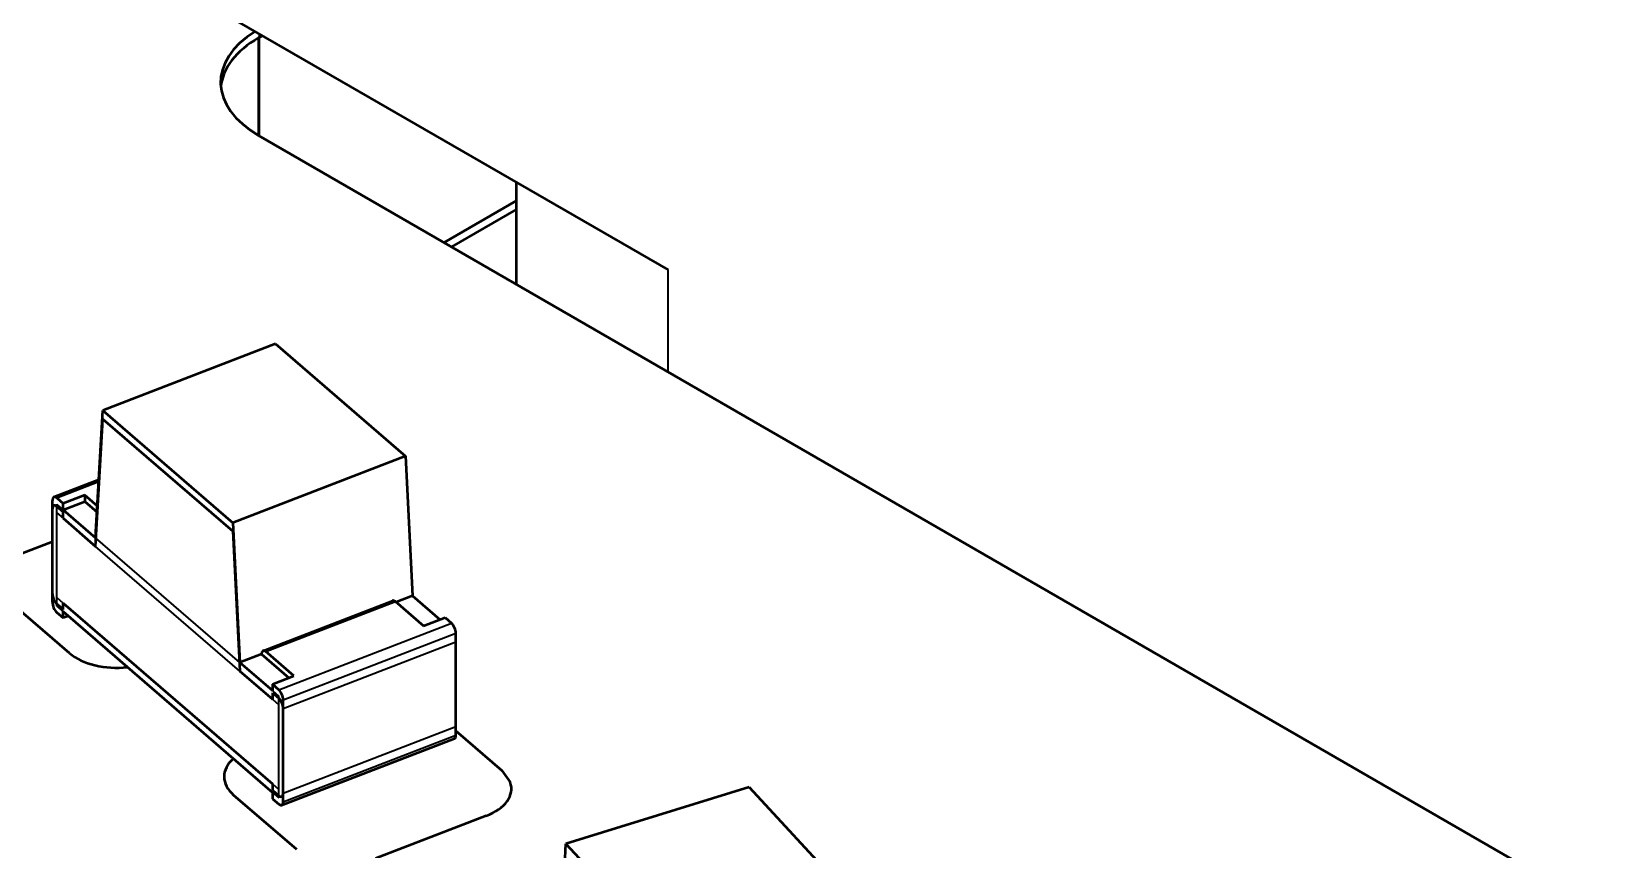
# Model space of a CAD drawing. Header units: inches. Extents: x -24.6 to 49, y -43 to 20.8.
# Drawn here: x -13.239 to -12.523, y 16.808 to 17.18 of the extents above; entities that cross this region are included whole.
import ezdxf

# ---------------------------------------------------------------- set-up
doc = ezdxf.new("R2010")
doc.units = ezdxf.units.IN
doc.header["$MEASUREMENT"] = 0
doc.layers.add('Visible (ANSI)', color=7, linetype='Continuous', lineweight=50)
doc.layers.add('Visible Narrow (ANSI)', color=7, linetype='Continuous', lineweight=35)

msp = doc.modelspace()

# ---------------------------------------------------------------- linework, layer by layer
at = {"layer": 'Visible (ANSI)'}
for p, q in [((-13.95119957273329, 17.6504263968004), (-12.94900098522479, 17.07180677252092)), ((-13.13357255842426, 17.17836921999239), (-13.13526288606858, 17.17739330887192)), ((-13.13526288606859, 17.13303247101049), (-12.21013687763456, 16.59891081744339)), ((-13.01818835974765, 17.11175212182621), (-13.01818835974765, 17.06543947392789)), ((-13.01818835974766, 17.10322451021008), (-13.05091116400503, 17.08433199036345)), ((-13.01818835974764, 17.09936704604823), (-13.04757050174508, 17.08240325845664)), ((-13.12755819130963, 17.03816604796526), (-13.20612224916498, 17.0078581465239)), ((-13.12755819130963, 17.03816604796526), (-13.06850151299651, 16.98713719551991)), ((-13.20940317573793, 16.94993802222152), (-13.20612224916498, 17.0078581465239)), ((-13.20940317573793, 16.94608055805966), (-13.20612224916498, 17.00400068236204)), ((-13.20612224916498, 17.0078581465239), (-13.14706557085187, 16.95682929407856)), ((-13.20612224916498, 17.00400068236204), (-13.14706557085186, 16.9529718299167)), ((-13.06850151299651, 16.98713719551991), (-13.14706557085187, 16.95682929407856)), ((-13.06850151299651, 16.98713719551991), (-13.06522058642357, 16.9235471987236)), ((-13.22839548577784, 16.96855252403803), (-13.20790088807784, 16.97645878886355)), ((-13.22908873517564, 16.92451553392281), (-13.22908873517564, 16.9669476397033)), ((-13.22712017923187, 16.96813977607653), (-13.22416734531621, 16.96558833345426)), ((-13.21434683808429, 16.96937682113443), (-13.22416734531621, 16.96558833345426)), ((-13.22416734531621, 16.96269523533286), (-13.21434683808429, 16.96648372301303)), ((-13.21434683808429, 16.96937682113443), (-13.21434683808429, 16.96648372301303)), ((-13.20858411138558, 16.9643974464254), (-13.21434683808429, 16.96937682113443)), ((-13.21434683808429, 16.96648372301303), (-13.20874034598429, 16.96163934526814)), ((-13.22908873517563, 16.92065806976095), (-13.22908873517563, 16.96309017554144)), ((-13.22712017923186, 16.96428231191466), (-13.22416734531621, 16.9617308692924)), ((-13.22416734531621, 16.96269523533286), (-13.22416734531621, 16.96558833345426)), ((-13.22416734531621, 16.96269523533286), (-13.20940317573793, 16.94993802222152)), ((-13.22416734531621, 16.958837771171), (-13.22416734531621, 16.9617308692924)), ((-13.22416734531621, 16.958837771171), (-13.20940317573793, 16.94608055805966)), ((-13.14706557085187, 16.95682929407856), (-13.14378464427892, 16.89323929728225)), ((-13.14706557085186, 16.9529718299167), (-13.14378464427891, 16.88938183312039)), ((-13.24285951103934, 16.9429682201017), (-13.22908873517563, 16.94828063061296)), ((-13.06522058642357, 16.9235471987236), (-13.07272631674921, 16.9206516897445)), ((-13.06522058642357, 16.9235471987236), (-13.05277119375156, 16.9127901050326)), ((-13.22127975347036, 16.89747237162894), (-13.24998789904264, 16.92227808423162)), ((-13.22712017923187, 16.91992147405324), (-13.22416734531621, 16.91737003143097)), ((-13.22416734531621, 16.92026312955236), (-13.12902047470064, 16.83804997839042)), ((-13.22416734531621, 16.91737003143097), (-13.22416734531621, 16.92026312955236)), ((-13.22416734531621, 16.9164056653905), (-13.12902047470063, 16.83419251422855)), ((-13.22416734531621, 16.91351256726911), (-13.22416734531621, 16.9164056653905)), ((-13.1332708876492, 16.89863266929715), (-13.07434784425768, 16.92136359537816)), ((-13.07307253771171, 16.92095084741666), (-13.06027692407721, 16.9098945960535)), ((-13.22712017923186, 16.91606400989137), (-13.22416734531621, 16.91351256726911)), ((-13.22185256840993, 16.91440554597017), (-13.22416734531621, 16.91351256726911)), ((-13.06027692407721, 16.9098945960535), (-13.05045641684529, 16.91368308373367)), ((-13.05045641684529, 16.91368308373367), (-13.04750358292963, 16.9111316411114)), ((-13.04553502698586, 16.86410547546133), (-13.04553502698586, 16.90653758124182)), ((-13.04553502698585, 16.86024801129946), (-13.04553502698585, 16.90268011707996)), ((-13.133964137047, 16.89702778496242), (-13.14378464427892, 16.89323929728225)), ((-13.133964137047, 16.89702778496242), (-13.121514744375, 16.88627069127142)), ((-13.11919996746872, 16.88716366997248), (-13.13199558110323, 16.89821992133564)), ((-13.14378464427892, 16.89323929728225), (-13.12902047470064, 16.88048208417091)), ((-13.14378464427891, 16.88938183312039), (-13.12902047470063, 16.87662462000905)), ((-13.12902047470064, 16.88337518229231), (-13.11919996746872, 16.88716366997248)), ((-13.12902047470064, 16.88337518229231), (-13.12606764078498, 16.88082373967005)), ((-13.12902047470064, 16.88337518229231), (-13.12902047470064, 16.88048208417091)), ((-13.12902047470063, 16.87951771813045), (-13.12606764078498, 16.87696627550818)), ((-13.12902047470063, 16.87951771813045), (-13.12902047470063, 16.87662462000905)), ((-13.12409908484121, 16.83379757401998), (-13.12409908484121, 16.87622967980047)), ((-13.12409908484121, 16.82994010985811), (-13.12409908484121, 16.87237221563861)), ((-13.04553502698585, 16.86222074865394), (-13.02463586311885, 16.84416250622181)), ((-13.12479233423901, 16.82833522552339), (-13.04622827638365, 16.85864312696474)), ((-13.12902047470064, 16.83804997839042), (-13.12902047470064, 16.83515688026902)), ((-13.02463586311885, 16.84416250622181), (-13.02077798317279, 16.83878534583507)), ((-13.11793069666311, 16.8081718834086), (-13.14663884223539, 16.83297759601128)), ((-13.12902047470064, 16.83515688026902), (-13.12606764078498, 16.83260543764675)), ((-13.12902047470063, 16.83419251422855), (-13.12902047470063, 16.83129941610716)), ((-13.12902047470063, 16.83129941610716), (-13.12606764078498, 16.82874797348489)), ((-12.91214091246936, 16.83652272704927), (-12.99547205555737, 16.81080672394044)), ((-12.91214091246936, 16.83652272704927), (-12.86203181052325, 16.78239756191881)), ((-13.03176425112215, 16.82347237035173), (-13.08209424660408, 16.80405635489431)), ((-12.99825589455438, 16.75305861700945), (-12.99547205555737, 16.81080672394044)), ((-12.99547205555737, 16.81080672394044), (-12.94536295361127, 16.75668155880998))]:
    msp.add_line(p, q, dxfattribs=at)
for centre, major_axis, ratio, start_param, end_param in [((-13.09350058522743, 17.15714253163798), (-0.05905907925141726, -2.485981674234479e-16), 0.5773502691896227, 5.537383042145678, 7.068554126735269), ((-13.09350459046597, 17.15328420607853), (-0.05905507399157494, -2.458663194297836e-16), 0.5773502691896227, 5.497788396703068, 6.226574821361692), ((-13.22712017923187, 16.96524667795513), (-0.001275306545970502, 0.003305846082904497), 0.4536211957257398, 5.578441603752982, 7.149237930547296), ((-13.22712017923186, 16.96138921379326), (-0.00127530654597051, 0.003305846082904499), 0.4536211957257399, 5.57844160375298, 7.149237930547294), ((-13.22712017923187, 16.92281457217463), (0.001275306545970656, -0.003305846082904437), 0.4536211957257398, 4.007645276956312, 5.578441603751262), ((-13.22712017923186, 16.91895710801277), (0.001275306545970665, -0.003305846082904439), 0.4536211957257399, 4.00764527695631, 5.578441603751259), ((-13.07307253771171, 16.91805774929525), (-0.001275306545970697, 0.00330584608290442), 0.4536211957257797, 5.578441603752887, 6.2831853071794), ((-13.04750358292963, 16.90823854299), (-0.001275306545970656, 0.003305846082904437), 0.4536211957257398, 4.007645276956312, 5.578441603751262), ((-13.19979742672648, 16.90575955275414), (-0.02583645632350399, -1.096154007457785e-16), 0.5773502691896228, 0.5890417657581004, 1.761644518880818), ((-13.13199558110323, 16.89532682321424), (-0.001275306545970501, 0.003305846082904495), 0.4536211957257398, 5.578441603752982, 7.149237930547296), ((-13.12606764078498, 16.87793064154865), (-0.001275306545970656, 0.003305846082904437), 0.4536211957257398, 4.007645276956312, 5.578441603751262), ((-13.12606764078498, 16.87407317738678), (-0.001275306545970665, 0.003305846082904439), 0.4536211957257399, 4.00764527695631, 5.578441603751259), ((-13.04750358292962, 16.86194897304764), (0.00127530654597051, -0.003305846082904499), 0.4536211957257399, 0, 0.8660526233677075), ((-13.12515681979926, 16.84126491633027), (-0.02583633724440951, -1.133716917370669e-16), 0.5773502691896226, 5.69963006586261, 6.872241375395606), ((-13.04611784242787, 16.83587519107712), (0.02583632073673234, 1.109813247426107e-16), 0.577350269189623, 5.301423664596438, 6.479539574431013), ((-13.12606764078498, 16.83549853576815), (0.001275306545970502, -0.003305846082904497), 0.4536211957257398, 5.578441603752982, 7.149237930547296), ((-13.12606764078498, 16.83164107160629), (0.00127530654597051, -0.003305846082904499), 0.4536211957257399, 5.57844160375298, 7.149237930547294)]:
    msp.add_ellipse(centre, major_axis=major_axis, ratio=ratio, start_param=start_param, end_param=end_param, dxfattribs=at)
at = {"layer": 'Visible Narrow (ANSI)'}
for p, q in [((-13.13526288606858, 17.1330324710105), (-13.13526288606858, 17.17739330887192)), ((-13.13489733413379, 17.13282141954064), (-13.13489733413379, 17.17913407960489)), ((-12.94900098522479, 17.0254941318348), (-12.94900098522479, 17.07180677252092)), ((-13.22712017923187, 16.96813977607653), (-13.2079532819085, 16.97553384979001)), ((-13.22712017923187, 16.96524667795513), (-13.22416734531621, 16.96269523533286)), ((-13.22712017923187, 16.92281457217463), (-13.22712017923187, 16.96524667795513)), ((-13.22712017923186, 16.96138921379326), (-13.22416734531621, 16.958837771171)), ((-13.22712017923186, 16.91895710801277), (-13.22712017923186, 16.96138921379326)), ((-13.14378464427892, 16.89323929728225), (-13.20940317573793, 16.94993802222152)), ((-13.14378464427891, 16.88938183312039), (-13.20940317573793, 16.94608055805966)), ((-13.22712017923187, 16.92281457217463), (-13.22416734531621, 16.92026312955236)), ((-13.22712017923186, 16.91895710801277), (-13.22416734531621, 16.9164056653905)), ((-13.13199558110323, 16.89821992133564), (-13.07307253771171, 16.92095084741666)), ((-13.12606764078498, 16.88082373967005), (-13.04750358292963, 16.9111316411114)), ((-13.12409908484121, 16.87622967980047), (-13.04553502698586, 16.90653758124182)), ((-13.12409908484121, 16.87237221563861), (-13.04553502698585, 16.90268011707996)), ((-13.12902047470064, 16.88048208417091), (-13.12606764078498, 16.87793064154865)), ((-13.12902047470063, 16.87662462000905), (-13.12606764078498, 16.87407317738678)), ((-13.12606764078498, 16.83549853576815), (-13.12606764078498, 16.87793064154865)), ((-13.12606764078498, 16.83164107160629), (-13.12606764078498, 16.87407317738678)), ((-13.12409908484121, 16.83379757401998), (-13.04553502698586, 16.86410547546133)), ((-13.12409908484121, 16.82994010985811), (-13.04553502698585, 16.86024801129946)), ((-13.12902047470064, 16.83804997839042), (-13.12606764078498, 16.83549853576815)), ((-13.12902047470063, 16.83419251422855), (-13.12606764078498, 16.83164107160629))]:
    msp.add_line(p, q, dxfattribs=at)

doc.saveas('drawing.dxf')
